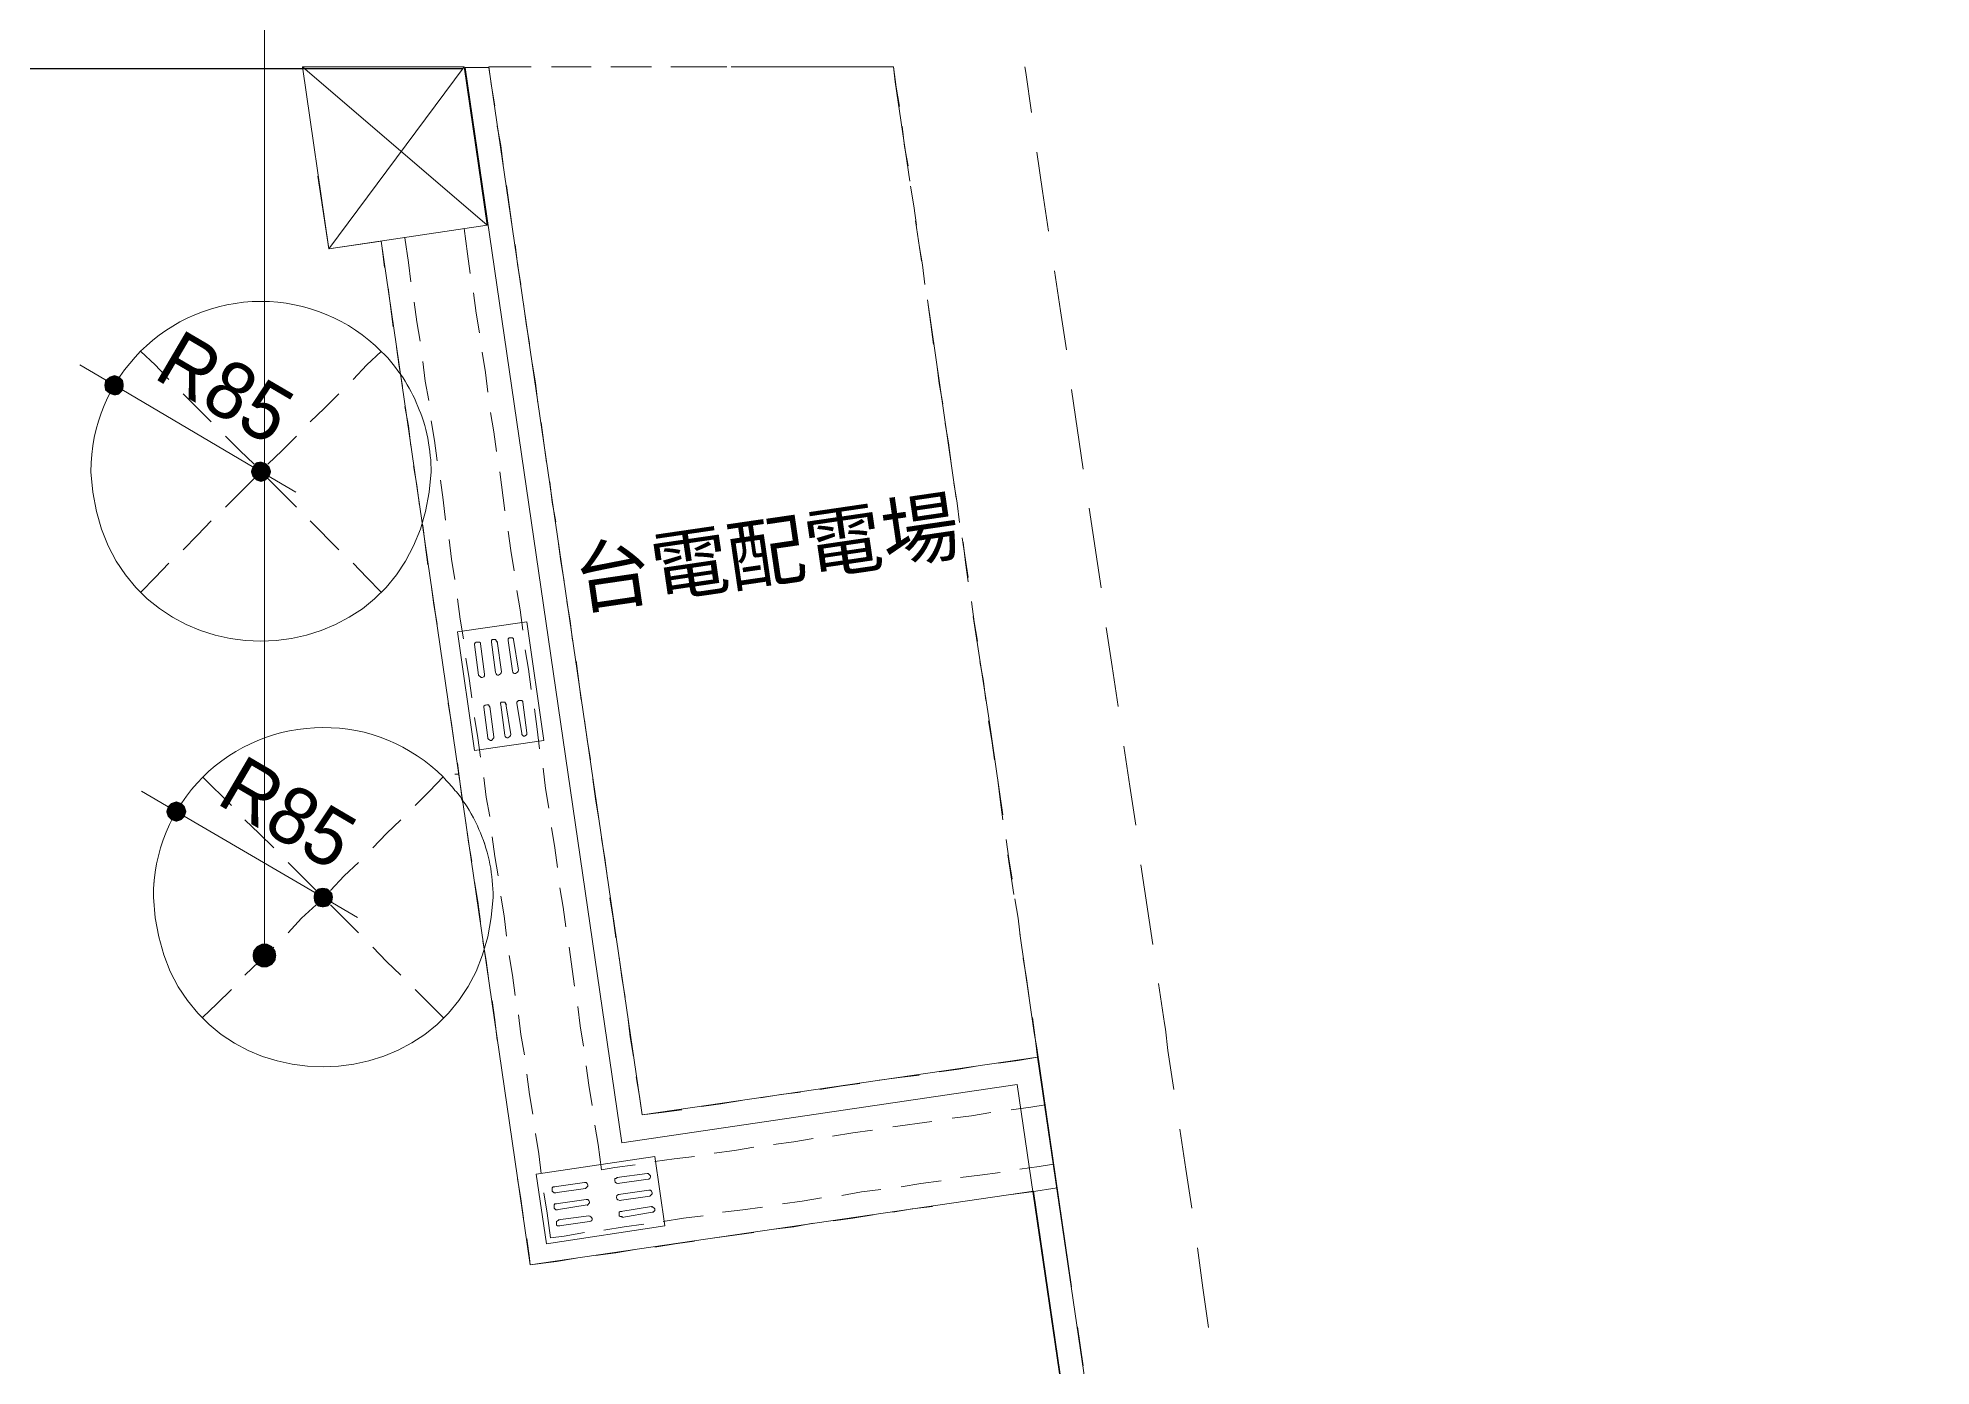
# Model space of a CAD drawing. Header units: millimetres. Extents: x -15161 to 10473752, y -72817 to 33960.
# Drawn here: x 76073 to 77019, y -45870 to -45206 of the extents above; entities that cross this region are included whole.
import ezdxf
from ezdxf import colors
from ezdxf.entities.mleader import LeaderData, LeaderLine
from ezdxf.enums import TextEntityAlignment as Align
from ezdxf.math import Vec2, Vec3

# ---------------------------------------------------------------- set-up
doc = ezdxf.new("R2010")
doc.units = ezdxf.units.MM
for name, color, linetype in [('PDF_單色填滿', 7, 'Continuous'), ('PDF_幾何圖形', 7, 'Continuous'), ('PDF_文字', 7, 'Continuous')]:
    doc.layers.add(name, color=color, linetype=linetype)
doc.styles.add('PDF PMingLiU', font='PMingLiU.ttf')
doc.styles.get("Standard").update_dxf_attribs({"font": 'arial.ttf'})

# ---------------------------------------------------------------- blocks, each defined once
blk = doc.blocks.new('建築底圖1140116')
blk.add_lwpolyline([(1710.08, -21908.9), (-1953.16, -21908.9)])
at = {"layer": 'PDF_單色填滿', "lineweight": 9}
for points in [[(1531.62, -22064.44), (1531.2, -22066.98), (1536.28, -22066.98)], [(1533.74, -22062.75), (1531.62, -22064.44), (1536.28, -22066.98)], [(1536.28, -22061.9), (1533.74, -22062.75), (1536.28, -22066.98)], [(1538.82, -22062.75), (1536.28, -22061.9), (1536.28, -22066.98)], [(1540.51, -22064.44), (1538.82, -22062.75), (1536.28, -22066.98)], [(1540.94, -22066.98), (1540.51, -22064.44), (1536.28, -22066.98)], [(1531.2, -22066.98), (1531.62, -22069.52), (1536.28, -22066.98)], [(1531.62, -22069.52), (1533.74, -22071.21), (1536.28, -22066.98)], [(1533.74, -22071.21), (1536.28, -22072.06), (1536.28, -22066.98)], [(1540.51, -22069.52), (1540.94, -22066.98), (1536.28, -22066.98)], [(1536.28, -22072.06), (1538.4, -22071.64), (1536.28, -22066.98)], [(1538.4, -22071.64), (1540.51, -22069.52), (1536.28, -22066.98)], [(1605.29, -22107.63), (1604.45, -22110.17), (1609.53, -22110.17)], [(1604.45, -22110.17), (1605.29, -22112.71), (1609.53, -22110.17)], [(1606.99, -22105.51), (1605.29, -22107.63), (1609.53, -22110.17)], [(1605.29, -22112.71), (1606.99, -22114.4), (1609.53, -22110.17)], [(1609.53, -22105.09), (1606.99, -22105.51), (1609.53, -22110.17)], [(1606.99, -22114.4), (1609.53, -22115.25), (1609.53, -22110.17)], [(1612.07, -22105.93), (1609.53, -22105.09), (1609.53, -22110.17)], [(1613.76, -22107.63), (1612.07, -22105.93), (1609.53, -22110.17)], [(1614.61, -22110.17), (1613.76, -22107.63), (1609.53, -22110.17)], [(1609.53, -22115.25), (1612.07, -22114.4), (1609.53, -22110.17)], [(1612.07, -22114.4), (1613.76, -22112.71), (1609.53, -22110.17)], [(1613.76, -22112.71), (1614.61, -22110.17), (1609.53, -22110.17)], [(1562.95, -22277.41), (1562.11, -22279.95), (1567.19, -22279.95)], [(1562.11, -22279.95), (1562.95, -22282.49), (1567.19, -22279.95)], [(1564.65, -22275.72), (1562.95, -22277.41), (1567.19, -22279.95)], [(1562.95, -22282.49), (1564.65, -22284.18), (1567.19, -22279.95)], [(1567.19, -22274.87), (1564.65, -22275.72), (1567.19, -22279.95)], [(1564.65, -22284.18), (1567.19, -22285.03), (1567.19, -22279.95)], [(1569.73, -22275.72), (1567.19, -22274.87), (1567.19, -22279.95)], [(1571.42, -22277.41), (1569.73, -22275.72), (1567.19, -22279.95)], [(1572.27, -22279.95), (1571.42, -22277.41), (1567.19, -22279.95)], [(1571.42, -22282.49), (1572.27, -22279.95), (1567.19, -22279.95)], [(1567.19, -22285.03), (1569.73, -22284.18), (1567.19, -22279.95)], [(1569.73, -22284.18), (1571.42, -22282.49), (1567.19, -22279.95)], [(1636.2, -22320.17), (1635.78, -22322.71), (1640.44, -22322.71)], [(1637.89, -22318.48), (1636.2, -22320.17), (1640.44, -22322.71)], [(1640.44, -22318.06), (1637.89, -22318.48), (1640.44, -22322.71)], [(1642.98, -22318.48), (1640.44, -22318.06), (1640.44, -22322.71)], [(1645.09, -22320.6), (1642.98, -22318.48), (1640.44, -22322.71)], [(1635.78, -22322.71), (1636.2, -22325.25), (1640.44, -22322.71)], [(1636.2, -22325.25), (1637.89, -22327.37), (1640.44, -22322.71)], [(1637.89, -22327.37), (1640.44, -22327.8), (1640.44, -22322.71)], [(1645.52, -22322.71), (1645.09, -22320.6), (1640.44, -22322.71)], [(1640.44, -22327.8), (1642.98, -22327.37), (1640.44, -22322.71)], [(1642.98, -22327.37), (1645.09, -22325.25), (1640.44, -22322.71)], [(1645.09, -22325.25), (1645.52, -22322.71), (1640.44, -22322.71)], [(1607.41, -22347.27), (1605.72, -22349.39), (1611.22, -22351.93)], [(1609.95, -22346), (1607.41, -22347.27), (1611.22, -22351.93)], [(1612.49, -22346), (1609.95, -22346), (1611.22, -22351.93)], [(1615.03, -22347.27), (1612.49, -22346), (1611.22, -22351.93)], [(1616.72, -22349.39), (1615.03, -22347.27), (1611.22, -22351.93)], [(1605.72, -22349.39), (1605.29, -22351.93), (1611.22, -22351.93)], [(1605.29, -22351.93), (1605.72, -22354.47), (1611.22, -22351.93)], [(1605.72, -22354.47), (1607.41, -22356.59), (1611.22, -22351.93)], [(1607.41, -22356.59), (1609.95, -22357.86), (1611.22, -22351.93)], [(1609.95, -22357.86), (1612.49, -22357.86), (1611.22, -22351.93)], [(1617.15, -22351.93), (1616.72, -22349.39), (1611.22, -22351.93)], [(1612.49, -22357.86), (1615.03, -22356.59), (1611.22, -22351.93)], [(1615.03, -22356.59), (1616.72, -22354.47), (1611.22, -22351.93)], [(1616.72, -22354.47), (1617.15, -22351.93), (1611.22, -22351.93)]]:
    blk.add_solid(points, dxfattribs=at)
at = {"layer": 'PDF_幾何圖形', "lineweight": 0}
for p, q in [((1643.4, -21998.81), (1637.89, -21962.4)), ((1669.65, -21995), (1643.4, -21998.81)), ((1744.17, -22506.47), (1669.65, -21995)), ((1995.67, -22469.63), (1744.17, -22506.47)), ((2126.08, -23358.36), (1995.67, -22469.63))]:
    blk.add_line(p, q, dxfattribs=at)
at = {"layer": 'PDF_幾何圖形', "lineweight": 9}
for points in [[(1611.22, -22351.93), (1611.22, -21645.69), (1700.56, -21645.69)], [(1626.89, -22120.33), (1609.53, -22110.17), (1536.28, -22066.98), (1518.92, -22056.82)], [(1657.79, -22332.88), (1640.44, -22322.71), (1567.19, -22279.95), (1549.83, -22269.79)]]:
    blk.add_lwpolyline(points, dxfattribs=at)
at = {"layer": 'PDF_幾何圖形', "lineweight": 0}
for points in [[(1415.19, -25919.52), (2062.99, -25836.11), (2419.5, -25366.56), (1987.63, -22416.29), (1789.9, -22445.5), (1711.57, -21908.2), (1723.42, -21908.2), (1800.06, -22431.53), (1997.79, -22402.74), (2226.85, -23962.98), (2431.77, -25369.52), (2069.34, -25847.54), (1416.88, -25931.8)], [(1630.27, -21907.78), (1722.58, -21986.96)], [(1711.14, -21907.78), (1643.4, -21998.81)], [(1744.59, -21907.78), (1723.42, -21907.78), (1724.69, -21917.52), (1726.39, -21927.26)], [(1774.65, -21907.78), (1754.75, -21907.78)], [(1804.72, -21907.78), (1784.39, -21907.78)], [(1834.78, -21907.78), (1814.45, -21907.78)], [(1842.4, -21907.78), (1822.5, -21907.78)], [(1864.42, -21907.78), (1844.52, -21907.78)], [(1933.85, -21964.94), (1926.66, -21915.4), (1925.81, -21907.78), (1862.3, -21907.78)], [(1894.48, -21907.78), (1874.58, -21907.78)], [(1928.77, -21927.68), (1927.08, -21917.94), (1925.81, -21907.78), (1904.64, -21907.78)], [(1994.82, -21930.64), (1991.86, -21910.74), (1991.44, -21907.78)], [(1727.66, -21937.42), (1729.35, -21947.16), (1730.62, -21956.89)], [(1933.01, -21957.32), (1931.31, -21947.58), (1930.04, -21937.42)], [(2003.29, -21989.92), (2000.33, -21970.02), (1997.36, -21950.54)], [(1732.31, -21967.06), (1734.85, -21986.53)], [(1937.24, -21986.96), (1935.97, -21977.22), (1934.28, -21967.48)], [(1711.14, -21988.65), (1712.84, -22001.35), (1714.11, -22011.09)], [(1939.78, -22004.74), (1936.82, -21984.84)], [(1669.65, -21995), (1670.07, -21998.39), (1671.34, -22008.13)], [(1681.51, -21993.31), (1683.2, -22005.59), (1684.47, -22015.32)], [(1736.55, -21996.69), (1737.82, -22006.43), (1739.51, -22016.59)], [(1941.47, -22016.59), (1940.2, -22006.86), (1938.51, -21997.12)], [(2012.18, -22049.2), (2009.22, -22029.72), (2006.26, -22009.82)], [(1673.04, -22018.29), (1675.58, -22037.76)], [(1686.16, -22025.49), (1687.43, -22035.22), (1689.13, -22044.96)], [(1715.8, -22020.83), (1717.07, -22030.99), (1718.76, -22040.73)], [(1740.78, -22026.33), (1742.05, -22036.07), (1743.75, -22046.23)], [(1957.14, -22123.29), (1942.74, -22024.22)], [(1945.71, -22046.66), (1944.44, -22036.49), (1943.17, -22026.76)], [(1549.4, -22050.04), (1556.6, -22056.82), (1563.38, -22064.02)], [(1677.27, -22047.93), (1678.54, -22057.66), (1680.24, -22067.4)], [(1690.4, -22055.12), (1691.67, -22064.86), (1693.36, -22074.6)], [(1720.03, -22050.47), (1721.73, -22060.63), (1723, -22070.37)], [(1745.02, -22055.97), (1746.71, -22065.71), (1747.98, -22075.87)], [(1950.37, -22076.29), (1948.67, -22066.13), (1947.4, -22056.39)], [(1536.28, -22066.98), (1536.7, -22067.4)], [(1570.57, -22071.21), (1584.55, -22085.19)], [(1634.08, -22085.19), (1641.28, -22078.41), (1648.48, -22071.21)], [(2020.65, -22108.9), (2014.72, -22069.1)], [(1681.51, -22077.56), (1683.2, -22087.3), (1684.47, -22097.46)], [(1724.27, -22080.53), (1725.96, -22090.27), (1727.23, -22100)], [(1591.74, -22092.38), (1598.94, -22099.58), (1606.14, -22106.36)], [(1612.91, -22106.36), (1620.11, -22099.58), (1627.31, -22092.38)], [(1694.63, -22084.76), (1696.32, -22094.5), (1697.59, -22104.66)], [(1749.67, -22085.61), (1750.94, -22095.77), (1752.21, -22105.51)], [(1954.6, -22105.93), (1953.33, -22095.77), (1951.64, -22086.03)], [(1609.53, -22110.17), (1609.95, -22110.59)], [(1685.74, -22107.2), (1687.43, -22116.94), (1688.7, -22127.1)], [(1728.93, -22110.17), (1731.47, -22129.64)], [(1591.74, -22127.95), (1606.14, -22113.55)], [(1612.91, -22113.55), (1627.31, -22127.95)], [(1699.29, -22114.4), (1700.56, -22124.14), (1701.83, -22134.3)], [(1753.91, -22115.25), (1755.18, -22125.41), (1756.87, -22135.15)], [(1958.83, -22135.57), (1957.56, -22125.83), (1955.87, -22115.67)], [(2029.54, -22168.17), (2023.61, -22128.37)], [(1570.57, -22149.12), (1577.77, -22141.92), (1584.55, -22134.72)], [(1634.08, -22134.72), (1648.48, -22149.12)], [(1690.4, -22136.84), (1691.67, -22146.58), (1692.94, -22156.74)], [(1733.16, -22139.8), (1734.43, -22149.54), (1736.12, -22159.7)], [(1703.52, -22144.04), (1704.79, -22153.78), (1706.49, -22163.94)], [(1758.14, -22144.89), (1759.41, -22155.05), (1761.11, -22164.79)], [(1963.07, -22163.09), (1960.1, -22143.19)], [(1963.07, -22165.21), (1961.8, -22155.47), (1960.53, -22145.31)], [(1549.4, -22170.29), (1556.6, -22163.09), (1563.38, -22155.89)], [(1655.68, -22155.89), (1662.45, -22163.09), (1669.65, -22170.29)], [(1694.63, -22166.48), (1695.9, -22176.64), (1697.59, -22186.38)], [(1707.76, -22173.68), (1709.03, -22183.84), (1710.72, -22193.58)], [(1737.39, -22169.44), (1739.09, -22179.18), (1740.36, -22189.34)], [(1762.38, -22174.95), (1764.07, -22184.69), (1765.34, -22194.42)], [(1967.73, -22194.85), (1966.03, -22185.11), (1964.76, -22174.95)], [(1980.43, -22281.64), (1973.23, -22232.11), (1965.61, -22182.57)], [(1716.22, -22196.96), (1716.22, -22196.12), (1716.65, -22195.69), (1717.07, -22195.27), (1718.76, -22195.27), (1719.19, -22195.69), (1719.19, -22196.54)], [(1716.22, -22196.54), (1718.34, -22211.78), (1719.61, -22213.05), (1720.03, -22213.05), (1720.88, -22212.63), (1721.31, -22212.21), (1721.31, -22211.36), (1719.19, -22196.12)], [(1724.69, -22195.69), (1724.69, -22194.42), (1725.12, -22194), (1726.81, -22194), (1727.23, -22194.85), (1727.66, -22195.27)], [(1724.69, -22195.27), (1726.81, -22210.51)], [(1727.66, -22194.85), (1729.77, -22210.09)], [(1733.16, -22194.85), (1733.16, -22193.58), (1733.58, -22193.15), (1735.28, -22193.15), (1735.7, -22193.58), (1735.7, -22194.42)], [(1733.16, -22194.42), (1735.28, -22209.67)], [(1735.7, -22194), (1738.24, -22209.24)], [(2038.01, -22227.45), (2035.05, -22207.55), (2032.08, -22188.07)], [(1711.99, -22203.31), (1713.68, -22213.48), (1714.95, -22223.21)], [(1741.63, -22199.08), (1743.32, -22208.82), (1744.59, -22218.98)], [(1767.03, -22204.58), (1769.57, -22224.06)], [(1971.96, -22224.48), (1970.69, -22214.75), (1969, -22205.01)], [(1703.1, -22225.76), (1704.79, -22235.92), (1706.06, -22245.65)], [(1731.47, -22225.33), (1731.89, -22226.18), (1732.31, -22226.6)], [(1737.39, -22226.18), (1737.39, -22225.33), (1738.24, -22224.48), (1739.93, -22224.48), (1740.36, -22224.91), (1740.36, -22225.76)], [(1737.39, -22225.76), (1739.93, -22241), (1739.93, -22241.42), (1740.78, -22242.27), (1741.21, -22242.27), (1742.05, -22241.84), (1742.48, -22241.42), (1742.48, -22240.57), (1740.36, -22225.33)], [(1716.22, -22232.95), (1717.92, -22243.11), (1719.19, -22252.85)], [(1720.88, -22227.87), (1723, -22243.11), (1723, -22243.54), (1723.42, -22243.96), (1724.27, -22244.38), (1724.69, -22244.38), (1725.96, -22243.11), (1725.96, -22242.69), (1723.85, -22227.45)], [(1723.42, -22226.6), (1723.42, -22227.03), (1723.85, -22227.87)], [(1729.35, -22226.6), (1731.47, -22241.84)], [(1731.89, -22226.18), (1734.43, -22241.42)], [(1746.29, -22228.72), (1747.56, -22238.88), (1748.83, -22248.62)], [(1771.27, -22234.22), (1772.54, -22243.96), (1774.23, -22254.12)], [(1976.19, -22254.12), (1974.92, -22244.38), (1973.23, -22234.65)], [(2046.9, -22286.73), (2043.94, -22267.25), (2040.97, -22247.35)], [(1580.31, -22262.59), (1594.71, -22276.99)], [(1686.59, -22276.99), (1693.78, -22269.79), (1700.56, -22262.59)], [(1706.49, -22261.32), (1708.6, -22261.32)], [(1707.76, -22255.82), (1710.3, -22275.29)], [(1720.88, -22263.01), (1722.15, -22272.75), (1723.85, -22282.49)], [(1750.52, -22258.36), (1751.79, -22268.52), (1753.48, -22278.26)], [(1775.5, -22263.86), (1776.77, -22273.6), (1778.46, -22283.76)], [(1980.43, -22284.18), (1979.16, -22274.02), (1977.89, -22264.28)], [(1567.19, -22279.95), (1567.61, -22280.37)], [(1601.48, -22284.18), (1608.68, -22290.96), (1615.88, -22298.16)], [(1665.42, -22298.16), (1672.19, -22290.96), (1679.39, -22284.18)], [(1711.99, -22285.45), (1713.26, -22295.19), (1714.95, -22304.93)], [(1754.75, -22288), (1756.45, -22298.16), (1757.72, -22307.9)], [(1725.12, -22292.65), (1726.39, -22302.39), (1728.08, -22312.13)], [(1779.73, -22293.5), (1781.43, -22303.24), (1782.7, -22313.4)], [(1985.08, -22313.82), (1983.39, -22303.66), (1982.12, -22293.92)], [(1985.93, -22321.44), (1982.97, -22301.54)], [(1623.08, -22305.35), (1637.05, -22319.33)], [(1644.25, -22319.33), (1651.02, -22312.13), (1658.22, -22305.35)], [(2055.37, -22346.42), (2049.44, -22306.62)], [(1716.22, -22315.09), (1717.92, -22324.83), (1719.19, -22334.99)], [(1758.99, -22318.06), (1760.68, -22327.8), (1761.95, -22337.53)], [(1623.08, -22340.5), (1629.85, -22333.3), (1637.05, -22326.52)], [(1640.44, -22322.71), (1640.86, -22323.14)], [(1644.25, -22326.52), (1658.22, -22340.5)], [(1729.35, -22322.29), (1731.04, -22332.03), (1732.31, -22342.19)], [(1783.97, -22323.14), (1785.66, -22333.3), (1786.93, -22343.04)], [(1989.32, -22343.46), (1988.05, -22333.3), (1986.36, -22323.56)], [(1601.48, -22361.67), (1608.68, -22354.89), (1615.88, -22347.69)], [(1665.42, -22347.69), (1672.19, -22354.89), (1679.39, -22361.67)], [(1720.46, -22344.73), (1722.15, -22354.47), (1723.42, -22364.63)], [(1763.65, -22347.69), (1766.19, -22367.17)], [(2014.72, -22517.48), (1997.36, -22398.08), (1996.09, -22390.46), (1988.9, -22340.92)], [(1733.58, -22351.93), (1735.28, -22361.67), (1736.55, -22371.83)], [(1788.63, -22352.78), (1789.9, -22362.94), (1791.59, -22372.68)], [(1993.55, -22373.1), (1992.28, -22363.36), (1990.59, -22353.2)], [(2065.96, -22418.83), (2062.99, -22399.35), (2061.72, -22388.77), (2061.3, -22385.8), (2058.33, -22365.9)], [(1580.31, -22382.84), (1587.51, -22376.06), (1594.71, -22368.87)], [(1686.59, -22368.87), (1700.56, -22382.84)], [(1725.12, -22374.37), (1726.39, -22384.11), (1727.66, -22394.27)], [(1738.24, -22381.57), (1739.51, -22391.31), (1741.21, -22401.47)], [(1767.88, -22377.33), (1769.15, -22387.07), (1770.84, -22397.23)], [(1792.86, -22382.41), (1794.13, -22392.58), (1795.82, -22402.31)], [(1978.31, -22405.7), (1988.05, -22404.43), (1997.79, -22402.74), (1996.52, -22393), (1995.25, -22382.84)], [(1742.48, -22411.21), (1743.75, -22421.37), (1745.44, -22431.11)], [(1772.11, -22406.97), (1773.38, -22416.71), (1775.08, -22426.87)], [(1797.09, -22412.48), (1798.79, -22422.21), (1800.06, -22431.53), (1809.8, -22430.26), (1819.96, -22428.99)], [(1918.61, -22414.17), (1928.77, -22412.9), (1938.51, -22411.63)], [(1948.67, -22409.94), (1958.41, -22408.66), (1968.15, -22406.97)], [(1829.7, -22427.29), (1839.43, -22426.02), (1849.6, -22424.33)], [(1859.33, -22423.06), (1869.5, -22421.37), (1879.23, -22420.1)], [(1888.97, -22418.83), (1899.13, -22417.13), (1908.87, -22415.86)], [(1955.02, -22433.22), (1964.76, -22431.95), (1974.5, -22430.26)], [(1984.66, -22428.99), (1994.4, -22427.72), (2001.6, -22426.45)], [(1746.71, -22440.84), (1748.4, -22451.01), (1749.67, -22460.74)], [(1776.35, -22436.61), (1778.04, -22446.35), (1779.73, -22459.05), (1786.51, -22457.78), (1796.67, -22456.51)], [(1865.69, -22446.35), (1875.85, -22445.08), (1885.59, -22443.38)], [(1895.32, -22442.11), (1905.49, -22440.42), (1915.22, -22439.15)], [(1925.39, -22437.46), (1944.86, -22434.92)], [(2074.85, -22478.1), (2071.88, -22458.63), (2068.92, -22438.73)], [(1806.41, -22454.82), (1816.15, -22453.55), (1826.31, -22452.28)], [(1836.05, -22450.58), (1846.21, -22449.31), (1855.95, -22447.62)], [(1787.78, -22465.82), (1803.02, -22463.71), (1803.45, -22463.71), (1803.87, -22463.28), (1804.29, -22462.44), (1804.29, -22462.01), (1803.02, -22460.74), (1802.6, -22460.74), (1787.36, -22462.86)], [(1959.26, -22462.86), (1969, -22461.59), (1979.16, -22460.32)], [(1988.9, -22458.63), (1998.63, -22457.36), (2005.83, -22456.09)], [(1737.82, -22463.28), (1739.51, -22473.45), (1740.78, -22483.18)], [(1750.94, -22470.48), (1752.64, -22480.64), (1754.33, -22492.92), (1761.11, -22492.08), (1771.27, -22490.38)], [(1756.87, -22470.48), (1756.02, -22470.48), (1755.18, -22469.63), (1755.18, -22467.94), (1755.6, -22467.52), (1756.45, -22467.52)], [(1756.45, -22470.48), (1771.69, -22468.36), (1772.96, -22467.09), (1772.96, -22466.67), (1772.54, -22465.82), (1772.11, -22465.4), (1771.27, -22465.4), (1756.02, -22467.52)], [(1786.51, -22463.28), (1786.93, -22463.28), (1787.78, -22462.86)], [(1787.36, -22471.75), (1788.2, -22471.33), (1788.63, -22471.33)], [(1788.63, -22474.29), (1803.87, -22472.18), (1805.14, -22470.91), (1805.14, -22470.48), (1804.72, -22469.63), (1804.29, -22469.21), (1803.45, -22469.21), (1788.2, -22471.33)], [(1899.98, -22471.75), (1909.72, -22470.06), (1919.46, -22468.79)], [(1929.62, -22467.52), (1939.36, -22465.82), (1949.52, -22464.55)], [(1984.66, -22471.33), (1994.82, -22470.06), (2007.53, -22467.94)], [(1757.72, -22478.95), (1756.87, -22478.95), (1756.02, -22478.1), (1756.02, -22476.41), (1756.45, -22475.99), (1757.29, -22475.99)], [(1756.87, -22475.99), (1772.11, -22473.87), (1772.96, -22473.87), (1773.38, -22474.29), (1773.81, -22475.14), (1773.81, -22475.56), (1772.54, -22476.83)], [(1757.29, -22478.95), (1772.54, -22476.41)], [(1790.32, -22482.34), (1789.05, -22482.34), (1788.63, -22481.91), (1788.63, -22480.22), (1789.05, -22479.8), (1789.9, -22479.8)], [(1789.47, -22479.8), (1804.72, -22477.26)], [(1789.9, -22482.76), (1805.14, -22480.22), (1805.56, -22480.22), (1806.41, -22479.37), (1806.41, -22478.53), (1805.14, -22477.26), (1804.72, -22477.68)], [(1840.28, -22480.22), (1850.44, -22478.95), (1860.18, -22477.68)], [(1870.34, -22475.99), (1880.08, -22474.72), (1889.82, -22473.02)], [(1925.39, -22480.22), (1935.12, -22478.53), (1945.29, -22477.26)], [(1758.99, -22486.99), (1757.72, -22486.99), (1757.29, -22486.57), (1757.29, -22484.88), (1757.72, -22484.45), (1758.56, -22484.03)], [(1758.14, -22484.03), (1773.38, -22481.91)], [(1758.56, -22486.99), (1773.81, -22484.88)], [(1781.01, -22489.11), (1791.17, -22487.42), (1800.91, -22486.15)], [(1810.64, -22484.88), (1820.81, -22483.18), (1830.54, -22481.91)], [(1836.47, -22492.92), (1846.21, -22491.65), (1855.95, -22490.38)], [(1866.11, -22488.69), (1875.85, -22487.42), (1885.59, -22485.72)], [(1895.75, -22484.45), (1905.49, -22483.18), (1915.65, -22481.49)], [(1742.48, -22493.35), (1743.75, -22503.08), (1744.17, -22506.47), (1757.29, -22504.78), (1767.03, -22503.08)], [(1776.77, -22501.81), (1786.93, -22500.54), (1796.67, -22498.85)], [(1806.41, -22497.58), (1816.57, -22495.89), (1826.31, -22494.62)], [(2083.31, -22537.8), (2080.35, -22517.9), (2077.81, -22498)], [(2020.65, -22556.86), (2017.69, -22537.38)]]:
    blk.add_lwpolyline(points, dxfattribs=at)
for points in [[(1630.27, -21907.78), (1711.14, -21907.78), (1722.58, -21986.96), (1643.4, -21998.81)], [(1742.48, -22185.11), (1707.76, -22190.19), (1716.22, -22249.47), (1750.94, -22244.38)], [(1747.13, -22461.17), (1752.21, -22495.89), (1811.49, -22486.99), (1806.41, -22452.28)]]:
    blk.add_lwpolyline(points, close=True, dxfattribs=at)
at = {"layer": 'PDF_幾何圖形', "lineweight": 13}
for points in [[(1842.4, -21907.78), (1822.5, -21907.78)], [(1933.85, -21964.94), (1926.66, -21915.4), (1925.81, -21907.78), (1862.3, -21907.78)], [(1939.78, -22004.74), (1936.82, -21984.84)], [(1957.14, -22123.29), (1942.74, -22024.22)], [(1963.07, -22163.09), (1960.1, -22143.19)], [(1980.43, -22281.64), (1973.23, -22232.11), (1965.61, -22182.57)], [(1985.93, -22321.44), (1982.97, -22301.54)], [(2014.72, -22517.48), (1997.36, -22398.08), (1996.09, -22390.46), (1988.9, -22340.92)], [(2020.65, -22556.86), (2017.69, -22537.38)]]:
    blk.add_lwpolyline(points, dxfattribs=at)
at = {"layer": 'PDF_幾何圖形', "lineweight": 0}
blk.add_lwpolyline([(1655.68, -22064.02), (1662.45, -22056.82), (1669.65, -22050.04, 0.200152), (1609.53, -22025.06, 0.414055), (1524.42, -22110.17, -0.414055), (1609.53, -22025.06, -0.200152), (1669.65, -22050.04)], format="xyb", dxfattribs=at)
at = {"layer": 'PDF_幾何圖形', "lineweight": 5}
blk.add_lwpolyline([(1669.65, -22050.04, 0.200152), (1609.53, -22025.06, 0.414055), (1524.42, -22110.17)], format="xyb", dxfattribs=at)
at = {"layer": 'PDF_幾何圖形', "lineweight": 0}
for points in [[(1640.44, -22238.03, 0.416467), (1555.75, -22322.71, -0.416467)], [(1725.54, -22322.71, 0.100499), (1719.19, -22290.54, -0.100499)]]:
    blk.add_lwpolyline(points, format="xyb", close=True, dxfattribs=at)
at = {"layer": 'PDF_幾何圖形', "lineweight": 5}
for centre, radius, start, end in [((1640.11, -22322.39), 84.36, 89.77975, 180.22025), ((1643.12, -22322.26), 82.42, 359.68739, 22.64291)]:
    blk.add_arc(centre, radius, start, end, dxfattribs=at)
at = {"layer": 'PDF_幾何圖形', "lineweight": 0}
for points in [[(1680.66, -22063.17), (1676.66, -22058.57), (1674.63, -22054.41), (1669.65, -22050.04)], [(1680.66, -22063.17), (1676.66, -22058.57), (1674.63, -22054.41), (1669.65, -22050.04)], [(1687.86, -22077.56), (1686.2, -22072.26), (1683.14, -22067.92), (1680.66, -22063.17)], [(1687.86, -22077.56), (1686.2, -22072.26), (1683.14, -22067.92), (1680.66, -22063.17)], [(1694.63, -22110.17), (1694.53, -22100.48), (1692.35, -22086.16), (1687.86, -22077.56)], [(1694.63, -22110.17), (1694.53, -22100.48), (1692.35, -22086.16), (1687.86, -22077.56)], [(1524.42, -22110.17), (1530.17, -22222.93), (1688.68, -22223.05), (1694.63, -22110.17)], [(1524.42, -22110.17), (1530.17, -22222.93), (1688.68, -22223.05), (1694.63, -22110.17)], [(1729.77, -22210.09), (1729.55, -22211.66), (1727.13, -22212.78), (1726.81, -22210.51)], [(1738.24, -22209.24), (1738.03, -22210.82), (1735.6, -22211.94), (1735.28, -22209.67)], [(1729.35, -22227.03), (1729.23, -22224.8), (1729.45, -22225.41), (1731.47, -22225.33)], [(1720.88, -22228.3), (1720.6, -22226.62), (1722.17, -22226.44), (1723.42, -22226.6)], [(1700.56, -22262.59), (1684.88, -22246.99), (1662.68, -22237.54), (1640.44, -22238.03)], [(1700.56, -22262.59), (1684.88, -22246.99), (1662.68, -22237.54), (1640.44, -22238.03)], [(1734.43, -22241.42), (1734.21, -22242.99), (1731.78, -22244.12), (1731.47, -22241.84)], [(1706.49, -22269.37), (1704.8, -22266.79), (1702.71, -22265.53), (1700.56, -22262.59)], [(1706.49, -22269.37), (1704.8, -22266.79), (1702.71, -22265.53), (1700.56, -22262.59)], [(1711.57, -22276.14), (1709.8, -22274.02), (1708.71, -22271.24), (1706.49, -22269.37)], [(1711.57, -22276.14), (1709.8, -22274.02), (1708.71, -22271.24), (1706.49, -22269.37)], [(1719.19, -22290.54), (1717.63, -22286.62), (1714.01, -22279.46), (1711.57, -22276.14)], [(1719.19, -22290.54), (1717.63, -22286.62), (1714.01, -22279.46), (1711.57, -22276.14)], [(1555.75, -22322.71), (1560.41, -22435.97), (1720.65, -22435.73), (1725.54, -22322.71)], [(1555.75, -22322.71), (1560.41, -22435.97), (1720.65, -22435.73), (1725.54, -22322.71)], [(1788.2, -22465.82), (1786.52, -22466.1), (1786.35, -22464.53), (1786.51, -22463.28)], [(1789.05, -22474.29), (1787.07, -22474.1), (1787.31, -22473.27), (1787.36, -22471.75)], [(1773.38, -22481.91), (1774.96, -22482.13), (1776.07, -22484.56), (1773.81, -22484.88)]]:
    blk.add_open_spline(points, degree=3, dxfattribs=at)
at = {"layer": 'PDF_幾何圖形', "lineweight": 5}
for points in [[(1680.66, -22063.17), (1676.66, -22058.57), (1674.63, -22054.41), (1669.65, -22050.04)], [(1687.86, -22077.56), (1686.2, -22072.26), (1683.14, -22067.92), (1680.66, -22063.17)], [(1694.63, -22110.17), (1694.53, -22100.48), (1692.35, -22086.16), (1687.86, -22077.56)], [(1524.42, -22110.17), (1530.17, -22222.93), (1688.68, -22223.05), (1694.63, -22110.17)], [(1700.56, -22262.59), (1684.88, -22246.99), (1662.68, -22237.54), (1640.44, -22238.03)], [(1706.49, -22269.37), (1704.8, -22266.79), (1702.71, -22265.53), (1700.56, -22262.59)], [(1711.57, -22276.14), (1709.8, -22274.02), (1708.71, -22271.24), (1706.49, -22269.37)], [(1719.19, -22290.54), (1717.63, -22286.62), (1714.01, -22279.46), (1711.57, -22276.14)], [(1555.75, -22322.71), (1560.41, -22435.97), (1720.65, -22435.73), (1725.54, -22322.71)]]:
    blk.add_open_spline(points, degree=3, dxfattribs=at)
at = {"layer": 'PDF_文字', "char_height": 28.447, "attachment_point": 4, "style": 'PDF PMingLiU'}
for s, insert, rotation in [('R85', (1562.2, -22050.88), 329.59066), ('台電配電場', (1766.46, -22166.13), 8.33154), ('R85', (1593.54, -22263.43), 329.59047)]:
    blk.add_mtext(s, dxfattribs=dict(at, insert=insert, rotation=rotation))
blk = doc.blocks.new('_DetailCallout')
at = {"color": 0, "linetype": 'ByBlock', "lineweight": -2, "transparency": 16777216}
blk.add_line((8, 0), (-8, 0), dxfattribs=at)
blk.add_circle((0, 0), 8, dxfattribs=at)
at = {"color": 0, "transparency": 16777216}
for tag, p in [('視圖號碼', (0, 1)), ('圖紙號碼', (0, -6))]:
    blk.add_attdef(tag, text='', height=3, dxfattribs=at).set_placement(p, align=Align.CENTER)

msp = doc.modelspace()

# ---------------------------------------------------------------- block references
at = {"color": 2}
msp.add_blockref('建築底圖1140116', (74574.9411, -23313.1136), dxfattribs=at)

# ---------------------------------------------------------------- leaders
at = {"color": 30}
ml = msp.add_multileader_block('Standard', dxfattribs=at)
ml.set_content('_DetailCallout', color=30, scale=15)
ml.set_attribute('視圖號碼', '急速庫', width=0)
ml.set_attribute('圖紙號碼', 'B', width=0)
ml.set_leader_properties()
ml.build(insert=Vec2(0, 0))
ml.multileader.update_dxf_attribs({"leader_type": 0})
ctx = ml.context
ctx.base_point, ctx.plane_origin = Vec3(93372.1061, -47545.9996), Vec3(93492.1061, -47545.9996)
notes = []
notes.append((ctx, [(0, (0, 0, 0), (0, 0), (1, 0), 1, [])]))
ctx.block.insert = Vec3(93492.1061, -47545.9996)
ml = msp.add_multileader_block('Standard', dxfattribs=at)
ml.set_content('_DetailCallout', color=30, scale=15)
ml.set_attribute('視圖號碼', '急速庫', width=0)
ml.set_attribute('圖紙號碼', 'A-2', width=0)
ml.set_leader_properties()
ml.build(insert=Vec2(0, 0))
ml.multileader.update_dxf_attribs({"leader_type": 0})
ctx = ml.context
ctx.base_point, ctx.plane_origin = Vec3(93704.3054, -47545.9996), Vec3(93824.3054, -47545.9996)
notes.append((ctx, [(0, (0, 0, 0), (0, 0), (1, 0), 1, [])]))
ctx.block.insert = Vec3(93824.3054, -47545.9996)
ml = msp.add_multileader_block('Standard', dxfattribs=at)
ml.set_content('_DetailCallout', color=30, scale=15)
ml.set_attribute('視圖號碼', '急速庫', width=0)
ml.set_attribute('圖紙號碼', 'A-1', width=0)
ml.set_leader_properties()
ml.build(insert=Vec2(0, 0))
ml.multileader.update_dxf_attribs({"leader_type": 0})
ctx = ml.context
ctx.base_point, ctx.plane_origin = Vec3(94041.3644, -47545.9996), Vec3(94161.3644, -47545.9996)
notes.append((ctx, [(0, (0, 0, 0), (0, 0), (1, 0), 1, [])]))
ctx.block.insert = Vec3(94161.3644, -47545.9996)
ml = msp.add_multileader_block('Standard', dxfattribs=at)
ml.set_content('_DetailCallout', color=30, scale=15)
ml.set_attribute('視圖號碼', '半成品', width=0)
ml.set_attribute('圖紙號碼', 'B', width=0)
ml.set_leader_properties()
ml.build(insert=Vec2(0, 0))
ml.multileader.update_dxf_attribs({"leader_type": 0})
ctx = ml.context
ctx.base_point, ctx.plane_origin = Vec3(93372.1061, -48769.6603), Vec3(93492.1061, -48769.6603)
notes.append((ctx, [(0, (0, 0, 0), (0, 0), (1, 0), 1, [])]))
ctx.block.insert = Vec3(93492.1061, -48769.6603)
ml = msp.add_multileader_block('Standard', dxfattribs=at)
ml.set_content('_DetailCallout', color=30, scale=15)
ml.set_attribute('視圖號碼', '半成品', width=0)
ml.set_attribute('圖紙號碼', 'A-2', width=0)
ml.set_leader_properties()
ml.build(insert=Vec2(0, 0))
ml.multileader.update_dxf_attribs({"leader_type": 0})
ctx = ml.context
ctx.base_point, ctx.plane_origin = Vec3(93704.3054, -48769.6603), Vec3(93824.3054, -48769.6603)
notes.append((ctx, [(0, (0, 0, 0), (0, 0), (1, 0), 1, [])]))
ctx.block.insert = Vec3(93824.3054, -48769.6603)
ml = msp.add_multileader_block('Standard', dxfattribs=at)
ml.set_content('_DetailCallout', color=30, scale=15)
ml.set_attribute('視圖號碼', '半成品', width=0)
ml.set_attribute('圖紙號碼', 'A-1', width=0)
ml.set_leader_properties()
ml.build(insert=Vec2(0, 0))
ml.multileader.update_dxf_attribs({"leader_type": 0})
ctx = ml.context
ctx.base_point, ctx.plane_origin = Vec3(94041.3644, -48769.6603), Vec3(94161.3644, -48769.6603)
notes.append((ctx, [(0, (0, 0, 0), (0, 0), (1, 0), 1, [])]))
ctx.block.insert = Vec3(94161.3644, -48769.6603)
at = {"color": 54}
ml = msp.add_multileader_block('Standard', dxfattribs=at)
ml.set_content('_DetailCallout', color=54, scale=15)
ml.set_attribute('視圖號碼', '急速庫', width=0)
ml.set_attribute('圖紙號碼', 'A機', width=0)
ml.set_leader_properties()
ml.build(insert=Vec2(0, 0))
ml.multileader.update_dxf_attribs({"leader_type": 0})
ctx = ml.context
ctx.base_point, ctx.plane_origin = Vec3(92864.6909, -48811.8789), Vec3(92984.6909, -48811.8789)
notes.append((ctx, [(0, (0, 0, 0), (0, 0), (1, 0), 1, [])]))
ctx.block.insert = Vec3(92984.6909, -48811.8789)
ml = msp.add_multileader_block('Standard', dxfattribs=at)
ml.set_content('_DetailCallout', color=54, scale=15)
ml.set_attribute('視圖號碼', '半成品', width=0)
ml.set_attribute('圖紙號碼', 'A機', width=0)
ml.set_leader_properties()
ml.build(insert=Vec2(0, 0))
ml.multileader.update_dxf_attribs({"leader_type": 0})
ctx = ml.context
ctx.base_point, ctx.plane_origin = Vec3(92588.6191, -48811.8789), Vec3(92708.6191, -48811.8789)
notes.append((ctx, [(0, (0, 0, 0), (0, 0), (1, 0), 1, [])]))
ctx.block.insert = Vec3(92708.6191, -48811.8789)
ml = msp.add_multileader_block('Standard', dxfattribs=at)
ml.set_content('_DetailCallout', color=54, scale=15)
ml.set_attribute('視圖號碼', '急速庫', width=0)
ml.set_attribute('圖紙號碼', 'B機', width=0)
ml.set_leader_properties()
ml.build(insert=Vec2(0, 0))
ml.multileader.update_dxf_attribs({"leader_type": 0})
ctx = ml.context
ctx.base_point, ctx.plane_origin = Vec3(92864.6909, -49217.4155), Vec3(92984.6909, -49217.4155)
notes.append((ctx, [(0, (0, 0, 0), (0, 0), (1, 0), 1, [])]))
ctx.block.insert = Vec3(92984.6909, -49217.4155)
ml = msp.add_multileader_block('Standard', dxfattribs=at)
ml.set_content('_DetailCallout', color=54, scale=15)
ml.set_attribute('視圖號碼', '半成品', width=0)
ml.set_attribute('圖紙號碼', 'B機', width=0)
ml.set_leader_properties()
ml.build(insert=Vec2(0, 0))
ml.multileader.update_dxf_attribs({"leader_type": 0})
ctx = ml.context
ctx.base_point, ctx.plane_origin = Vec3(92588.6191, -49217.4155), Vec3(92708.6191, -49217.4155)
notes.append((ctx, [(0, (0, 0, 0), (0, 0), (1, 0), 1, [])]))
ctx.block.insert = Vec3(92708.6191, -49217.4155)
at = {"color": 230}
ml = msp.add_multileader_block('Standard', dxfattribs=at)
ml.set_content('_DetailCallout', color=230, scale=15)
ml.set_attribute('視圖號碼', '急速庫', width=0)
ml.set_attribute('圖紙號碼', 'B機', width=0)
ml.set_leader_properties()
ml.build(insert=Vec2(0, 0))
ml.multileader.update_dxf_attribs({"leader_type": 0})
ctx = ml.context
ctx.base_point, ctx.plane_origin = Vec3(92705.7859, -47644.3382), Vec3(92825.7859, -47644.3382)
notes.append((ctx, [(0, (0, 0, 0), (0, 0), (1, 0), 1, [])]))
ctx.block.insert = Vec3(92825.7859, -47644.3382)
ml = msp.add_multileader_block('Standard', dxfattribs=at)
ml.set_content('_DetailCallout', color=230, scale=15)
ml.set_attribute('視圖號碼', '半成品', width=0)
ml.set_attribute('圖紙號碼', 'B機', width=0)
ml.set_leader_properties()
ml.build(insert=Vec2(0, 0))
ml.multileader.update_dxf_attribs({"leader_type": 0})
ctx = ml.context
ctx.base_point, ctx.plane_origin = Vec3(92429.7141, -47644.3382), Vec3(92549.7141, -47644.3382)
notes.append((ctx, [(0, (0, 0, 0), (0, 0), (1, 0), 1, [])]))
ctx.block.insert = Vec3(92549.7141, -47644.3382)
ml = msp.add_multileader_block('Standard', dxfattribs=at)
ml.set_content('_DetailCallout', color=230, scale=15)
ml.set_attribute('視圖號碼', '急速庫', width=0)
ml.set_attribute('圖紙號碼', 'A機', width=0)
ml.set_leader_properties()
ml.build(insert=Vec2(0, 0))
ml.multileader.update_dxf_attribs({"leader_type": 0})
ctx = ml.context
ctx.base_point, ctx.plane_origin = Vec3(92705.7859, -47937.3382), Vec3(92825.7859, -47937.3382)
notes.append((ctx, [(0, (0, 0, 0), (0, 0), (1, 0), 1, [])]))
ctx.block.insert = Vec3(92825.7859, -47937.3382)
ml = msp.add_multileader_block('Standard', dxfattribs=at)
ml.set_content('_DetailCallout', color=230, scale=15)
ml.set_attribute('視圖號碼', '半成品', width=0)
ml.set_attribute('圖紙號碼', 'A機', width=0)
ml.set_leader_properties()
ml.build(insert=Vec2(0, 0))
ml.multileader.update_dxf_attribs({"leader_type": 0})
ctx = ml.context
ctx.base_point, ctx.plane_origin = Vec3(92429.7141, -47937.3382), Vec3(92549.7141, -47937.3382)
notes.append((ctx, [(0, (0, 0, 0), (0, 0), (1, 0), 1, [])]))
ctx.block.insert = Vec3(92549.7141, -47937.3382)
at = {"color": 30}
ml = msp.add_multileader_block('Standard', dxfattribs=at)
ml.set_content('_DetailCallout', color=30, scale=15)
ml.set_attribute('視圖號碼', '冷藏庫', width=0)
ml.set_attribute('圖紙號碼', 'A', width=0)
ml.set_leader_properties()
ml.build(insert=Vec2(0, 0))
ml.multileader.update_dxf_attribs({"leader_type": 0})
ctx = ml.context
ctx.base_point, ctx.plane_origin = Vec3(95395.445, -46487.1906), Vec3(95515.445, -46487.1906)
notes.append((ctx, [(0, (0, 0, 0), (0, 0), (1, 0), 1, [])]))
ctx.block.insert = Vec3(95515.445, -46487.1906)
at = {"color": 54}
ml = msp.add_multileader_block('Standard', dxfattribs=at)
ml.set_content('_DetailCallout', color=54, scale=15)
ml.set_attribute('視圖號碼', '冷藏庫', width=0)
ml.set_attribute('圖紙號碼', 'A機', width=0)
ml.set_leader_properties()
ml.build(insert=Vec2(0, 0))
ml.multileader.update_dxf_attribs({"leader_type": 0})
ctx = ml.context
ctx.base_point, ctx.plane_origin = Vec3(95523.1747, -46044.6887), Vec3(95643.1747, -46044.6887)
notes.append((ctx, [(0, (0, 0, 0), (0, 0), (1, 0), 1, [])]))
ctx.block.insert = Vec3(95643.1747, -46044.6887)
at = {"color": 230}
ml = msp.add_multileader_block('Standard', dxfattribs=at)
ml.set_content('_DetailCallout', color=230, scale=15)
ml.set_attribute('視圖號碼', '冷藏庫', width=0)
ml.set_attribute('圖紙號碼', 'A機', width=0)
ml.set_leader_properties()
ml.build(insert=Vec2(0, 0))
ml.multileader.update_dxf_attribs({"leader_type": 0})
ctx = ml.context
ctx.base_point, ctx.plane_origin = Vec3(94919.177, -46299.7897), Vec3(95039.177, -46299.7897)
notes.append((ctx, [(0, (0, 0, 0), (0, 0), (1, 0), 1, [])]))
ctx.block.insert = Vec3(95039.177, -46299.7897)
for ctx, leaders in notes:
    for number, flags, end, landing, length, lines in leaders:
        leader = LeaderData()
        leader.index, (leader.has_last_leader_line, leader.has_dogleg_vector, leader.attachment_direction) = number, flags
        leader.last_leader_point, leader.dogleg_vector, leader.dogleg_length = Vec3(end), Vec3(landing), length
        for number, points, colour, breaks in lines:
            line = LeaderLine()
            line.index, line.vertices, line.color, line.breaks = number, Vec3.list(points), colors.encode_raw_color(colour), breaks
            leader.lines.append(line)
        ctx.leaders.append(leader)

doc.saveas('drawing.dxf')
